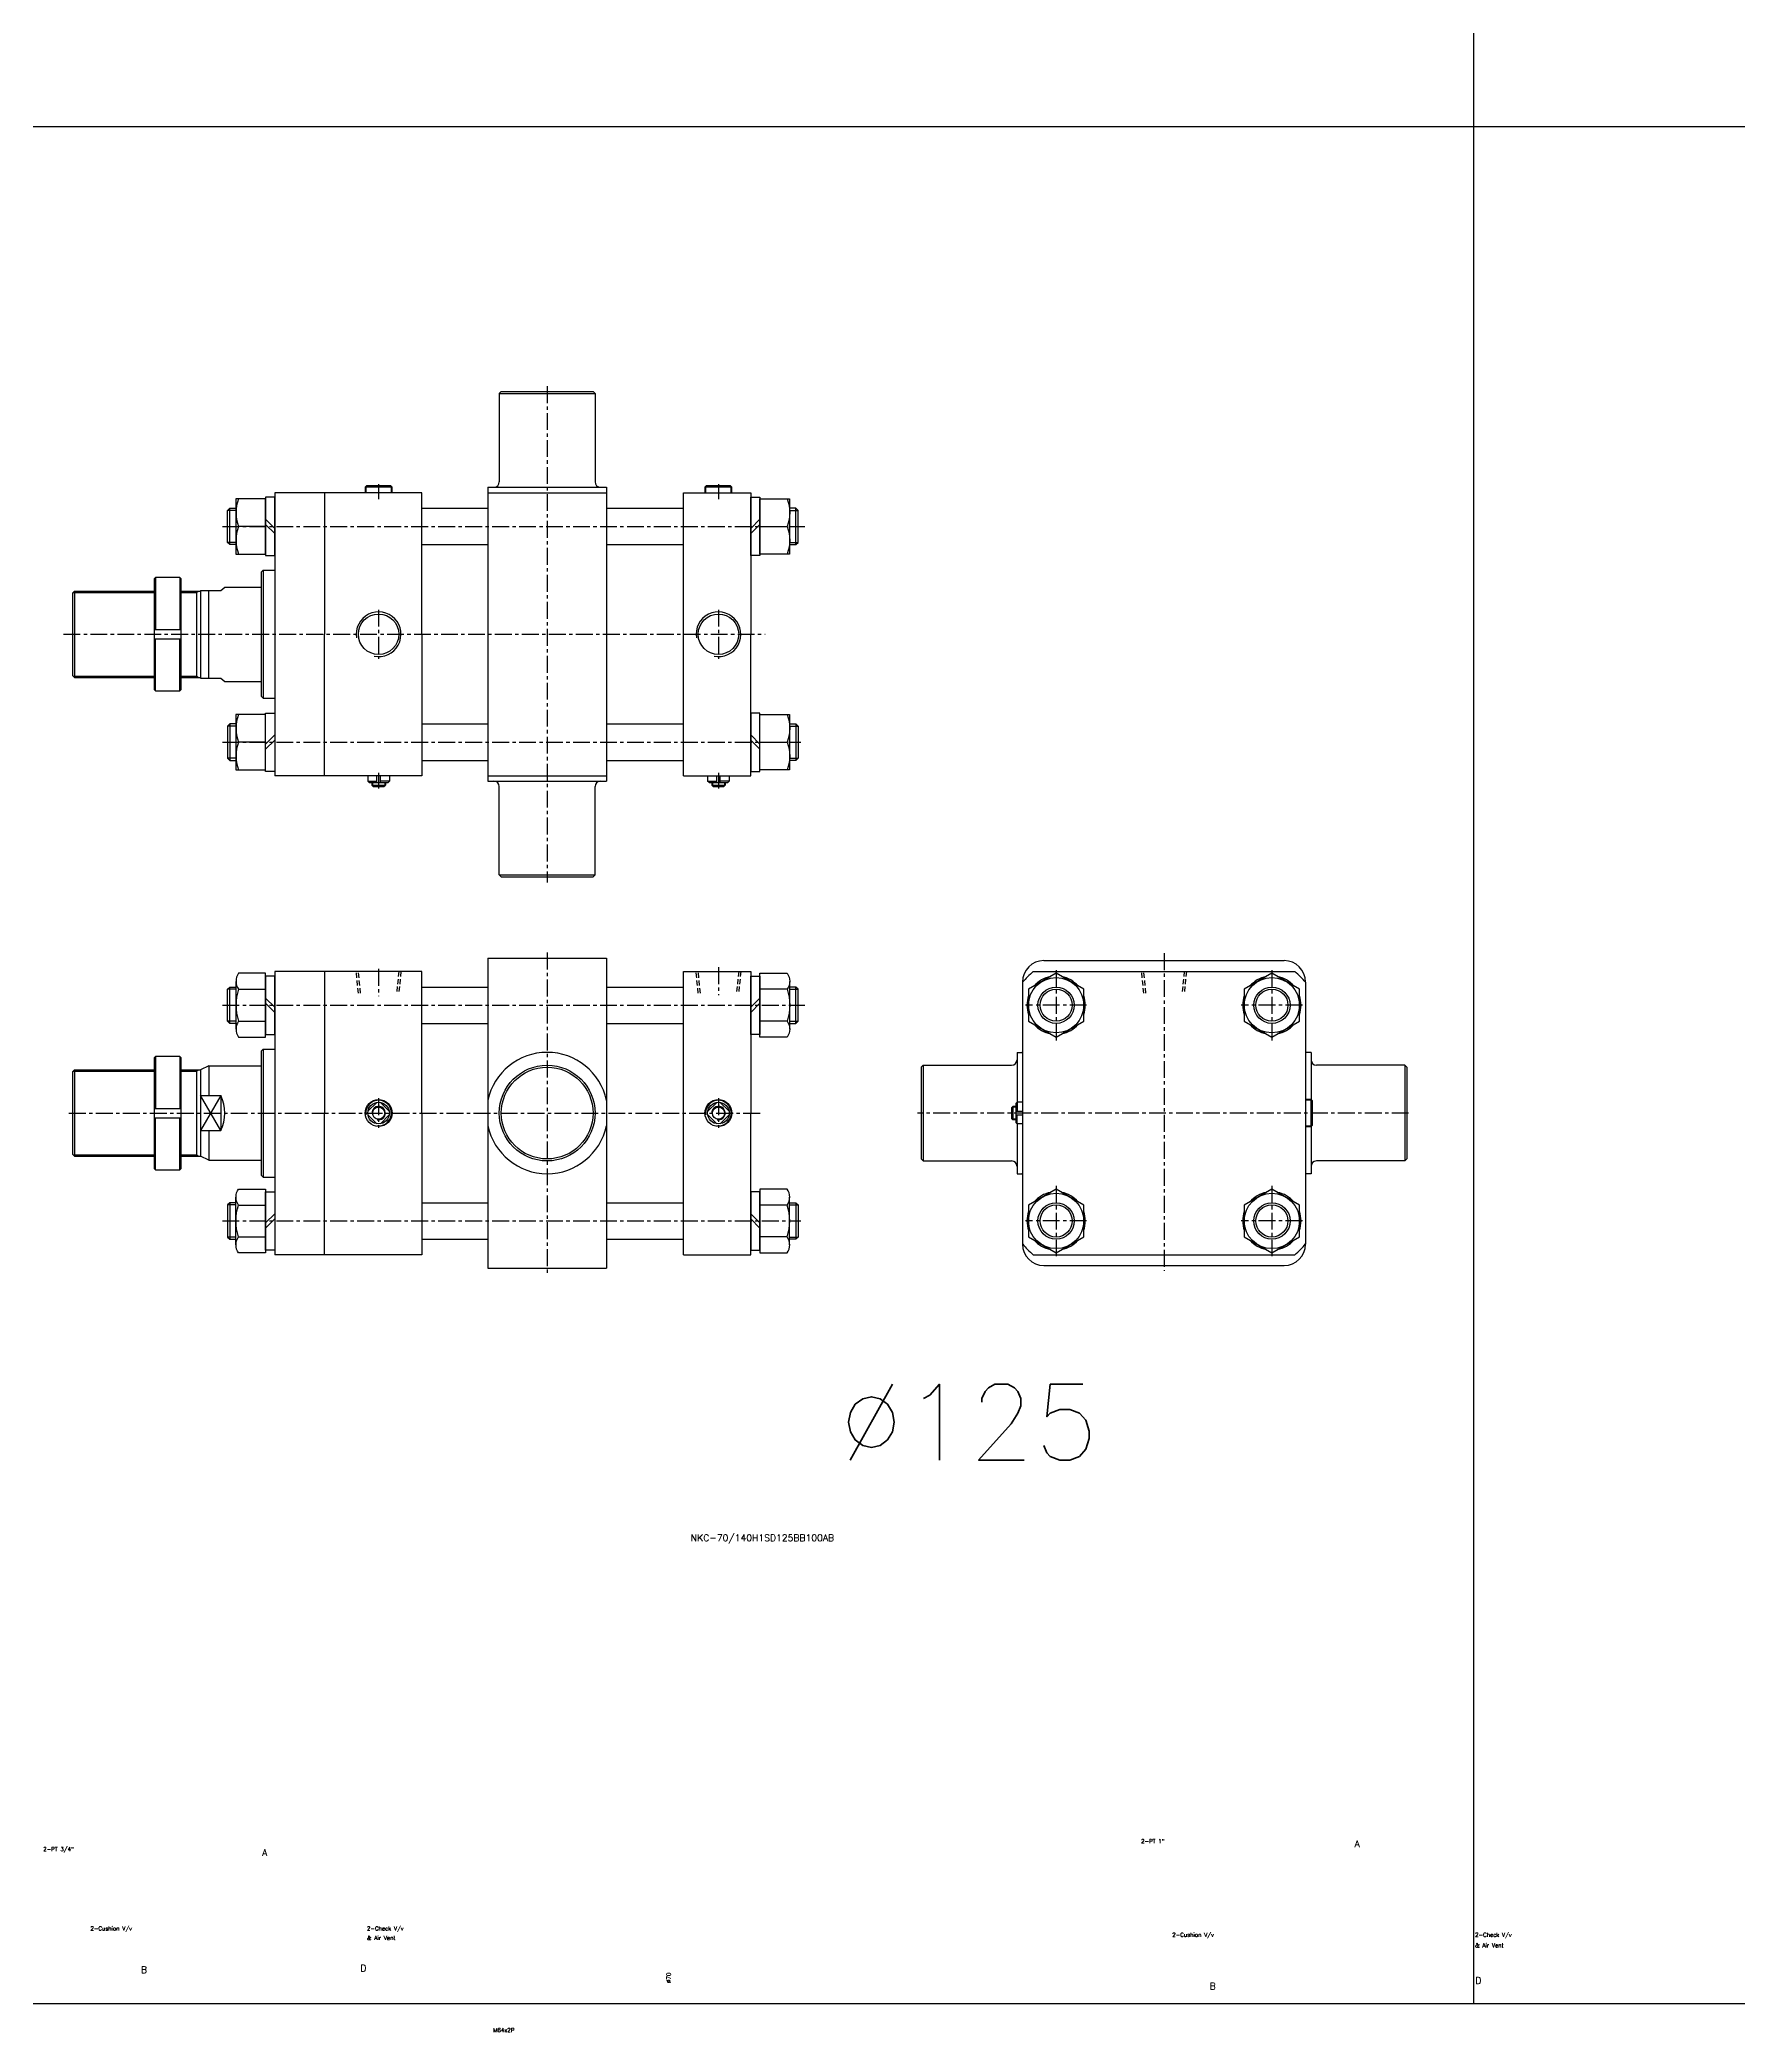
# Model space of a CAD drawing. Extents: x -819 to 29893, y -8942 to 9886.
# Drawn here: x 2587 to 3846, y -21 to 1457 of the extents above; entities that cross this region are included whole.
import ezdxf

# ---------------------------------------------------------------- set-up
doc = ezdxf.new("R2010")
doc.units = 0
doc.header["$LTSCALE"] = 10
doc.header["$MEASUREMENT"] = 0
for name, pattern in [('CENTER', [2, 1.25, -0.25, 0.25, -0.25]), ('CENTERX2', [4, 2.5, -0.5, 0.5, -0.5]), ('HIDDEN', [0.375, 0.25, -0.125])]:
    doc.linetypes.add(name, pattern=pattern)
doc.layers.get('0').update_dxf_attribs({"linetype": 'CONTINUOUS'})
doc.layers.get('DEFPOINTS').update_dxf_attribs({"linetype": 'CONTINUOUS'})
for name, color, linetype in [('CEN', 1, 'CENTERX2'), ('CENTER', 1, 'CENTER'), ('ML', 7, 'CONTINUOUS'), ('THIN', 3, 'CONTINUOUS'), ('외형선', 3, 'CONTINUOUS')]:
    doc.layers.add(name, color=color, linetype=linetype)
doc.styles.add('GHS', font='romans', dxfattribs={"bigfont": 'ghs'})

msp = doc.modelspace()

# ---------------------------------------------------------------- linework, layer by layer
for p, q in [((3649.8, 0), (3649.8, 2934)), ((8634.1, 1392), (0, 1392)), ((8634.1, 0), (0, 0))]:
    msp.add_line(p, q)
at = {"layer": 'CEN', "color": 1, "linetype": 'CENTER'}
for p, q in [((2962.7, 1199.7), (2962.7, 831.7)), ((2962.7, 779.6), (2962.7, 541.6))]:
    msp.add_line(p, q, dxfattribs=at)
at = {"layer": 'CENTER'}
for p, q in [((3340.1, 766.7), (3340.1, 714.5)), ((3500.1, 766.7), (3500.1, 714.5)), ((3362.7, 740.6), (3317.4, 740.6)), ((3522.7, 740.6), (3477.4, 740.6)), ((3340.1, 606.7), (3340.1, 554.5)), ((3500.1, 606.7), (3500.1, 554.5)), ((3362.7, 580.6), (3317.4, 580.6)), ((3522.7, 580.6), (3477.4, 580.6))]:
    msp.add_line(p, q, dxfattribs=at)
at = {"layer": 'DEFPOINTS', "color": 0, "linetype": 'ByBlock'}
for p in [(3311.1, 615.6), (3529.1, 615.6)]:
    msp.add_point(p, dxfattribs=at)
at = {"layer": 'ML'}
for p, q in [((2927.2, 1194.2), (2928.7, 1195.7)), ((2927.2, 1194.2), (2998.2, 1194.2)), ((2927.2, 1194.2), (2927.2, 1128.7)), ((2928.7, 1195.7), (2996.7, 1195.7)), ((2998.2, 1194.2), (2996.7, 1195.7)), ((2998.2, 1194.2), (2998.2, 1128.7)), ((2828.7, 1125.7), (2827.7, 1124.7)), ((2847.7, 1124.7), (2827.7, 1124.7)), ((2827.7, 1124.7), (2827.7, 1120.7)), ((2846.7, 1125.7), (2828.7, 1125.7)), ((2846.7, 1125.7), (2847.7, 1124.7)), ((2847.7, 1120.7), (2847.7, 1124.7)), ((2918.7, 1124.7), (2918.7, 906.7)), ((2918.7, 1124.7), (3006.7, 1124.7)), ((3006.7, 1124.7), (3006.7, 906.7)), ((3080.7, 1125.7), (3079.7, 1124.7)), ((3099.7, 1124.7), (3079.7, 1124.7)), ((3079.7, 1124.7), (3079.7, 1120.7)), ((3098.7, 1125.7), (3080.7, 1125.7)), ((3098.7, 1125.7), (3099.7, 1124.7)), ((3099.7, 1120.7), (3099.7, 1124.7)), ((2727.4, 1082.2), (2727.4, 1109.2)), ((2760.7, 1120.7), (2760.7, 910.7)), ((2797.7, 1120.7), (2760.7, 1120.7)), ((2760.7, 1120.7), (2760.7, 1120.7)), ((2918.7, 1120.7), (3006.7, 1120.7)), ((3147.1, 1082.2), (3147.1, 1109.2)), ((2753.9, 1095.7), (2733.8, 1095.7)), ((2753.9, 1101), (2760.7, 1094.2)), ((2753.9, 1097.2), (2760.7, 1090.4)), ((3120.5, 1101), (3113.7, 1094.2)), ((3120.5, 1097.2), (3113.7, 1090.4)), ((3120.5, 1095.7), (3140.7, 1095.7)), ((2671.3, 1056.7), (2672.3, 1057.7)), ((2671.3, 1056.7), (2671.3, 974.7)), ((2690.3, 1057.7), (2672.3, 1057.7)), ((2672.3, 1057.7), (2672.3, 1019.2)), ((2690.3, 1057.7), (2690.3, 1019.2)), ((2690.3, 1057.7), (2691.3, 1056.7)), ((2691.3, 974.7), (2691.3, 1056.7)), ((2720.7, 1048.2), (2723.7, 1050.7)), ((2750.7, 1061.7), (2752.2, 1063.2)), ((2750.7, 1061.7), (2750.7, 969.7)), ((2752.2, 1063.2), (2752.2, 968.2)), ((2610.7, 1046.2), (2612.2, 1047.7)), ((2610.7, 1046.2), (2610.7, 985.2)), ((2612.2, 1047.7), (2612.2, 983.7)), ((2702.7, 1047.7), (2702.7, 983.7)), ((2705.7, 1048.2), (2705.7, 983.2)), ((2711.7, 983.2), (2711.7, 1048.2)), ((2671.3, 1019.2), (2691.3, 1019.2)), ((2671.3, 1012.2), (2691.3, 1012.2)), ((2672.3, 973.7), (2672.3, 1012.2)), ((2690.3, 973.7), (2690.3, 1012.2)), ((2610.7, 985.2), (2612.2, 983.7)), ((2720.7, 983.2), (2723.7, 980.7)), ((2671.3, 974.7), (2672.3, 973.7)), ((2672.3, 973.7), (2690.3, 973.7)), ((2690.3, 973.7), (2691.3, 974.7)), ((2750.7, 969.7), (2752.2, 968.2)), ((2727.4, 949.2), (2727.4, 922.2)), ((3147.1, 949.2), (3147.1, 922.2)), ((2753.9, 935.7), (2733.8, 935.7)), ((2753.9, 934.2), (2760.7, 941)), ((2753.9, 930.4), (2760.7, 937.2)), ((3120.5, 934.2), (3113.7, 941)), ((3120.5, 930.4), (3113.7, 937.2)), ((3120.5, 935.7), (3140.7, 935.7)), ((2797.7, 910.7), (2760.7, 910.7)), ((2829.7, 910.7), (2829.7, 906.7)), ((2829.7, 906.7), (2836.4, 906.7)), ((2830.7, 905.7), (2829.7, 906.7)), ((2830.7, 905.7), (2844.7, 905.7)), ((2832.7, 905.7), (2832.7, 903.7)), ((2833.7, 902.7), (2832.7, 903.7)), ((2832.7, 903.7), (2842.7, 903.7)), ((2833.7, 902.7), (2841.7, 902.7)), ((2836.4, 905.7), (2836.4, 910.7)), ((2839, 905.7), (2839, 910.7)), ((2845.7, 906.7), (2839, 906.7)), ((2841.7, 902.7), (2842.7, 903.7)), ((2842.7, 905.7), (2842.7, 903.7)), ((2844.7, 905.7), (2845.7, 906.7)), ((2845.7, 910.7), (2845.7, 906.7)), ((2918.7, 910.7), (3006.7, 910.7)), ((2918.7, 906.7), (3006.7, 906.7)), ((2927.2, 837.2), (2927.2, 902.7)), ((2998.2, 837.2), (2998.2, 902.7)), ((3081.7, 910.7), (3081.7, 906.7)), ((3081.7, 906.7), (3088.4, 906.7)), ((3082.7, 905.7), (3081.7, 906.7)), ((3082.7, 905.7), (3096.7, 905.7)), ((3084.7, 905.7), (3084.7, 903.7)), ((3085.7, 902.7), (3084.7, 903.7)), ((3084.7, 903.7), (3094.7, 903.7)), ((3085.7, 902.7), (3093.7, 902.7)), ((3088.4, 905.7), (3088.4, 910.7)), ((3091, 905.7), (3091, 910.7)), ((3097.7, 906.7), (3091, 906.7)), ((3093.7, 902.7), (3094.7, 903.7)), ((3094.7, 905.7), (3094.7, 903.7)), ((3096.7, 905.7), (3097.7, 906.7)), ((3097.7, 910.7), (3097.7, 906.7)), ((2927.2, 837.2), (2998.2, 837.2)), ((2927.2, 837.2), (2928.7, 835.7)), ((2928.7, 835.7), (2996.7, 835.7)), ((2998.2, 837.2), (2996.7, 835.7)), ((2918.7, 775.6), (2918.7, 545.6)), ((2918.7, 775.6), (3006.7, 775.6)), ((3006.7, 775.6), (3006.7, 545.6)), ((3331.1, 773.7), (3509.1, 773.7)), ((2727.4, 727.1), (2727.4, 754.1)), ((2731.9, 758.3), (2731.9, 722.8)), ((2797.7, 765.6), (2760.7, 765.6)), ((2760.7, 765.6), (2760.7, 765.6)), ((2760.7, 765.6), (2760.7, 555.6)), ((3142.5, 758.3), (3142.5, 722.8)), ((3147.1, 727.1), (3147.1, 754.1)), ((3315.1, 757.7), (3315.1, 563.5)), ((3323, 765.6), (3517.1, 765.6)), ((3525.1, 757.7), (3525.1, 563.5)), ((2733.8, 752.4), (2753.9, 752.4)), ((2753.9, 745.9), (2760.7, 739.1)), ((2753.9, 742.1), (2760.7, 735.3)), ((3120.5, 745.9), (3113.7, 739.1)), ((3120.5, 742.1), (3113.7, 735.3)), ((3140.7, 752.4), (3120.5, 752.4)), ((2733.8, 728.8), (2753.9, 728.8)), ((3140.7, 728.8), (3120.5, 728.8)), ((2671.3, 701.6), (2672.3, 702.6)), ((2671.3, 701.6), (2671.3, 619.6)), ((2690.3, 702.6), (2672.3, 702.6)), ((2672.3, 702.6), (2672.3, 664.1)), ((2690.3, 702.6), (2691.3, 701.6)), ((2690.3, 702.6), (2690.3, 664.1)), ((2691.3, 619.6), (2691.3, 701.6)), ((2711.7, 695.6), (2705.7, 692.6)), ((2711.7, 695.6), (2711.7, 673.6)), ((2750.7, 706.6), (2752.2, 708.1)), ((2750.7, 706.6), (2750.7, 614.6)), ((2752.2, 708.1), (2752.2, 613.1)), ((3241.6, 696.1), (3240.1, 694.6)), ((3240.1, 694.6), (3240.1, 626.6)), ((3241.6, 696.1), (3241.6, 625.1)), ((3241.6, 696.1), (3307.1, 696.1)), ((3311.1, 705.6), (3314.6, 705.6)), ((3311.1, 705.6), (3311.1, 668.6)), ((3529.1, 705.6), (3525.6, 705.6)), ((3529.1, 705.6), (3529.1, 615.6)), ((3598.6, 696.1), (3533.1, 696.1)), ((3598.6, 696.1), (3598.6, 625.1)), ((3598.6, 696.1), (3600.1, 694.6)), ((3600.1, 694.6), (3600.1, 626.6)), ((2610.7, 691.1), (2612.2, 692.6)), ((2610.7, 691.1), (2610.7, 630.1)), ((2612.2, 692.6), (2612.2, 628.6)), ((2702.7, 692.6), (2702.7, 628.6)), ((2705.7, 692.6), (2705.7, 628.6)), ((2705.7, 673.6), (2720.7, 673.6)), ((2720.7, 673.6), (2720.7, 647.6)), ((2836.4, 668.5), (2829.8, 661.9)), ((2839, 668.5), (2845.6, 661.9)), ((3088.4, 668.5), (3081.8, 661.9)), ((3091, 668.5), (3097.6, 661.9)), ((3307.1, 664.6), (3308.1, 665.6)), ((3308.1, 665.6), (3308.1, 655.6)), ((3310.1, 665.6), (3308.1, 665.6)), ((3310.1, 667.6), (3311.1, 668.6)), ((3310.1, 667.6), (3310.1, 653.6)), ((3315.1, 668.6), (3311.1, 668.6)), ((3311.1, 668.6), (3311.1, 661.9)), ((3529.1, 670.6), (3525.1, 670.6)), ((3529.1, 650.6), (3529.1, 670.6)), ((3530.1, 669.6), (3529.1, 670.6)), ((3530.1, 651.6), (3530.1, 669.6)), ((2671.3, 664.1), (2691.3, 664.1)), ((2671.3, 657.1), (2691.3, 657.1)), ((2672.3, 618.6), (2672.3, 657.1)), ((2690.3, 618.6), (2690.3, 657.1)), ((2829.8, 659.3), (2836.4, 652.7)), ((2845.6, 659.3), (2839, 652.7)), ((3081.8, 659.3), (3088.4, 652.7)), ((3097.6, 659.3), (3091, 652.7)), ((3307.1, 664.6), (3307.1, 656.6)), ((3307.1, 656.6), (3308.1, 655.6)), ((3310.1, 655.6), (3308.1, 655.6)), ((3310.1, 661.9), (3315.1, 661.9)), ((3310.1, 659.3), (3315.1, 659.3)), ((3310.1, 653.6), (3311.1, 652.6)), ((3311.1, 652.6), (3311.1, 659.3)), ((3315.1, 652.6), (3311.1, 652.6)), ((3311.1, 652.6), (3311.1, 615.6)), ((3525.1, 650.6), (3529.1, 650.6)), ((3530.1, 651.6), (3529.1, 650.6)), ((2705.7, 647.6), (2720.7, 647.6)), ((2711.7, 647.6), (2711.7, 625.6)), ((2610.7, 630.1), (2612.2, 628.6)), ((2711.7, 625.6), (2705.7, 628.6)), ((3241.6, 625.1), (3240.1, 626.6)), ((3241.6, 625.1), (3307.1, 625.1)), ((3598.6, 625.1), (3533.1, 625.1)), ((3598.6, 625.1), (3600.1, 626.6)), ((2671.3, 619.6), (2672.3, 618.6)), ((2672.3, 618.6), (2690.3, 618.6)), ((2690.3, 618.6), (2691.3, 619.6)), ((2750.7, 614.6), (2752.2, 613.1)), ((3311.1, 615.6), (3314.6, 615.6)), ((3529.1, 615.6), (3525.6, 615.6)), ((2727.4, 594.1), (2727.4, 567.1)), ((2731.9, 562.8), (2731.9, 598.3)), ((2733.8, 592.4), (2753.9, 592.4)), ((3140.7, 592.4), (3120.5, 592.4)), ((3142.5, 562.8), (3142.5, 598.3)), ((3147.1, 594.1), (3147.1, 567.1)), ((2753.9, 579.1), (2760.7, 585.9)), ((2753.9, 575.3), (2760.7, 582.1)), ((3120.5, 579.1), (3113.7, 585.9)), ((3120.5, 575.3), (3113.7, 582.1)), ((2733.8, 568.8), (2753.9, 568.8)), ((3140.7, 568.8), (3120.5, 568.8)), ((2797.7, 555.6), (2760.7, 555.6)), ((3323, 555.6), (3517.1, 555.6)), ((3331.1, 547.5), (3509.1, 547.5)), ((2918.7, 545.6), (3006.7, 545.6))]:
    msp.add_line(p, q, dxfattribs=at)
at = {"layer": 'ML', "color": 2}
for p, q in [((2828.2, 1125.2), (2828.2, 1120.7)), ((2847.2, 1120.7), (2847.2, 1125.2)), ((3080.2, 1125.2), (3080.2, 1120.7)), ((3099.2, 1120.7), (3099.2, 1125.2)), ((2702.7, 1046.7), (2704.5, 1047.7)), ((2702.7, 984.7), (2704.5, 983.7)), ((2833.2, 905.7), (2833.2, 903.2)), ((2842.2, 905.7), (2842.2, 903.2)), ((3085.2, 905.7), (3085.2, 903.2)), ((3094.2, 905.7), (3094.2, 903.2)), ((2702.7, 691.6), (2704.5, 692.6)), ((2720.7, 673.6), (2705.7, 647.6)), ((2720.7, 647.6), (2705.7, 673.6)), ((3310.1, 665.1), (3307.6, 665.1)), ((3529.6, 670.1), (3525.1, 670.1)), ((3310.1, 656.1), (3307.6, 656.1)), ((3525.1, 651.1), (3529.6, 651.1)), ((2702.7, 629.6), (2704.5, 628.6))]:
    msp.add_line(p, q, dxfattribs=at)
at = {"layer": 'ML', "color": 1, "linetype": 'CENTER'}
for p, q in [((2837.7, 1033.9), (2837.7, 997.4)), ((3089.7, 1033.9), (3089.7, 997.4)), ((2837.7, 912.9), (2837.7, 901.4)), ((3089.7, 912.9), (3089.7, 901.4)), ((3420.1, 779.2), (3420.1, 543.5)), ((2837.7, 671.6), (2837.7, 649.6)), ((3089.7, 671.6), (3089.7, 649.6)), ((3601.5, 660.6), (3237.3, 660.6))]:
    msp.add_line(p, q, dxfattribs=at)
at = {"layer": 'ML', "color": 6, "linetype": 'HIDDEN', "ltscale": 1.5}
for p, q in [((2822.7, 749.6), (2821.1, 765.6)), ((2824.3, 749.6), (2822.7, 765.6)), ((2852.7, 765.6), (2851.1, 749.6)), ((2854.3, 765.6), (2852.7, 749.6)), ((3074.7, 749.6), (3073.1, 765.6)), ((3076.3, 749.6), (3074.7, 765.6)), ((3104.7, 765.6), (3103.1, 749.6)), ((3106.3, 765.6), (3104.7, 749.6)), ((3405.1, 749.6), (3403.5, 765.6)), ((3406.7, 749.6), (3405.1, 765.6)), ((3435.1, 765.6), (3433.5, 749.6)), ((3436.7, 765.6), (3435.1, 749.6))]:
    msp.add_line(p, q, dxfattribs=at)
at = {"layer": 'ML'}
for points in [[(2731.9, 1082.2), (2727.4, 1082.2), (2725.7, 1083.8), (2725.7, 1107.6), (2727.4, 1109.2), (2731.9, 1109.2)], [(2760.7, 1074), (2760.7, 1117.3), (2753.9, 1117.3), (2753.9, 1074), (2760.7, 1074)], [(3113.7, 1074), (3113.7, 1117.3), (3120.5, 1117.3), (3120.5, 1074), (3113.7, 1074)], [(3142.5, 1082.2), (3147.1, 1082.2), (3148.7, 1083.8), (3148.7, 1107.6), (3147.1, 1109.2), (3142.5, 1109.2)], [(2731.9, 949.2), (2727.4, 949.2), (2725.7, 947.6), (2725.7, 923.8), (2727.4, 922.2), (2731.9, 922.2)], [(2760.7, 957.3), (2760.7, 914), (2753.9, 914), (2753.9, 957.3), (2760.7, 957.3)], [(3113.7, 957.3), (3113.7, 914), (3120.5, 914), (3120.5, 957.3), (3113.7, 957.3)], [(3142.5, 949.2), (3147.1, 949.2), (3148.7, 947.6), (3148.7, 923.8), (3147.1, 922.2), (3142.5, 922.2)], [(2731.9, 727.1), (2727.4, 727.1), (2725.7, 728.7), (2725.7, 752.5), (2727.4, 754.1), (2731.9, 754.1)], [(2760.7, 718.9), (2760.7, 762.2), (2753.9, 762.2), (2753.9, 718.9), (2760.7, 718.9)], [(3113.7, 718.9), (3113.7, 762.2), (3120.5, 762.2), (3120.5, 718.9), (3113.7, 718.9)], [(3142.5, 727.1), (3147.1, 727.1), (3148.7, 728.7), (3148.7, 752.5), (3147.1, 754.1), (3142.5, 754.1)], [(3319.6, 752.4), (3319.6, 728.8), (3340.1, 716.9), (3360.6, 728.8), (3360.6, 752.4), (3340.1, 764.3), (3319.6, 752.4)], [(3479.6, 752.4), (3479.6, 728.8), (3500.1, 716.9), (3520.6, 728.8), (3520.6, 752.4), (3500.1, 764.3), (3479.6, 752.4)], [(2731.9, 594.1), (2727.4, 594.1), (2725.7, 592.5), (2725.7, 568.7), (2727.4, 567.1), (2731.9, 567.1)], [(2760.7, 602.2), (2760.7, 558.9), (2753.9, 558.9), (2753.9, 602.2), (2760.7, 602.2)], [(3113.7, 602.2), (3113.7, 558.9), (3120.5, 558.9), (3120.5, 602.2), (3113.7, 602.2)], [(3142.5, 594.1), (3147.1, 594.1), (3148.7, 592.5), (3148.7, 568.7), (3147.1, 567.1), (3142.5, 567.1)], [(3319.6, 592.4), (3319.6, 568.8), (3340.1, 556.9), (3360.6, 568.8), (3360.6, 592.4), (3340.1, 604.3), (3319.6, 592.4)], [(3479.6, 592.4), (3479.6, 568.8), (3500.1, 556.9), (3520.6, 568.8), (3520.6, 592.4), (3500.1, 604.3), (3479.6, 592.4)]]:
    msp.add_lwpolyline(points, dxfattribs=at)
for points in [[(2753.9, 1116.2), (2731.9, 1116.2), (2731.9, 1075.2), (2753.9, 1075.2)], [(3120.5, 1116.2), (3142.5, 1116.2), (3142.5, 1075.2), (3120.5, 1075.2)], [(2753.9, 956.2), (2731.9, 956.2), (2731.9, 915.2), (2753.9, 915.2)], [(3120.5, 956.2), (3142.5, 956.2), (3142.5, 915.2), (3120.5, 915.2)]]:
    msp.add_lwpolyline(points, close=True, dxfattribs=at)
for points in [[(2733.8, 1116.2, 0.178633), (2733.8, 1095.7, 0.178633), (2733.8, 1075.2)], [(3140.7, 1116.2, -0.178633), (3140.7, 1095.7, -0.178633), (3140.7, 1075.2)], [(2733.8, 956.2, 0.178633), (2733.8, 935.7, 0.178633), (2733.8, 915.2)], [(3140.7, 956.2, -0.178633), (3140.7, 935.7, -0.178633), (3140.7, 915.2)], [(2753.9, 764.3), (2733.8, 764.3, 0.309401), (2733.8, 752.4, 0.154701), (2733.8, 728.8, 0.309401), (2733.8, 716.9), (2753.9, 716.9), (2753.9, 764.3)], [(3120.5, 764.3), (3140.7, 764.3, -0.309401), (3140.7, 752.4, -0.154701), (3140.7, 728.8, -0.309401), (3140.7, 716.9), (3120.5, 716.9), (3120.5, 764.3)], [(2753.9, 556.9), (2733.8, 556.9, -0.309401), (2733.8, 568.8, -0.154701), (2733.8, 592.4, -0.309401), (2733.8, 604.3), (2753.9, 604.3), (2753.9, 556.9)], [(3120.5, 556.9), (3140.7, 556.9, 0.309401), (3140.7, 568.8, 0.154701), (3140.7, 592.4, 0.309401), (3140.7, 604.3), (3120.5, 604.3), (3120.5, 556.9)]]:
    msp.add_lwpolyline(points, format="xyb", dxfattribs=at)
for centre, radius in [((2837.7, 1015.7), 15), ((3089.7, 1015.7), 15), ((3340.1, 740.6), 20.5), ((3340.1, 740.6), 13.5), ((3500.1, 740.6), 20.5), ((3500.1, 740.6), 13.5), ((2962.7, 660.6), 35.5), ((2962.7, 660.6), 34), ((2837.7, 660.6), 10), ((2837.7, 660.6), 8), ((2837.7, 660.6), 4.5), ((3089.7, 660.6), 10), ((3089.7, 660.6), 8), ((3089.7, 660.6), 4.5), ((3340.1, 580.6), 20.5), ((3340.1, 580.6), 13.5), ((3500.1, 580.6), 20.5), ((3500.1, 580.6), 13.5)]:
    msp.add_circle(centre, radius, dxfattribs=at)
at = {"layer": 'ML', "color": 2}
for centre in [(3340.1, 740.6), (3500.1, 740.6), (3340.1, 580.6), (3500.1, 580.6)]:
    msp.add_circle(centre, 11.9, dxfattribs=at)
at = {"layer": 'ML'}
for centre, radius, start, end in [((2923.2, 1128.7), 4, 270, 0), ((3002.2, 1128.7), 4, 180, 270), ((2923.2, 902.7), 4, 0, 90), ((3002.2, 902.7), 4, 90, 180), ((3331.1, 757.7), 16, 90, 180), ((3509.1, 757.7), 16, 0, 90), ((3420.1, 660.6), 143, 132.7548, 137.2452), ((3340.1, 740.6), 21.6, 101.2415, 138.7585), ((3340.1, 740.6), 21.6, 41.2415, 78.7585), ((3500.1, 740.6), 21.6, 101.2415, 138.7585), ((3500.1, 740.6), 21.6, 41.2415, 78.7585), ((3420.1, 660.6), 143, 42.7548, 47.2452), ((3340.1, 740.6), 21.6, 161.2415, 198.7585), ((3340.1, 740.6), 21.6, 341.2415, 18.7585), ((3500.1, 740.6), 21.6, 161.2415, 198.7585), ((3500.1, 740.6), 21.6, 341.2415, 18.7585), ((3340.1, 740.6), 21.6, 221.2415, 258.7585), ((3340.1, 740.6), 21.6, 281.2415, 318.7585), ((3500.1, 740.6), 21.6, 221.2415, 258.7585), ((3500.1, 740.6), 21.6, 281.2415, 318.7585), ((2962.7, 660.6), 45, 12.1015, 167.8985), ((3307.1, 700.1), 4, 270, 0), ((3314.6, 706.1), 0.5, 270, 0), ((3525.6, 706.1), 0.5, 180, 270), ((3533.1, 700.1), 4, 180, 270), ((2694.1, 660.6), 29.6, 333.9922, 26.0078), ((2962.7, 660.6), 45, 192.1015, 347.8985), ((3307.1, 621.1), 4, 0, 90), ((3533.1, 621.1), 4, 90, 180), ((3314.6, 615.1), 0.5, 0, 90), ((3525.6, 615.1), 0.5, 90, 180), ((3340.1, 580.6), 21.6, 101.2415, 138.7585), ((3340.1, 580.6), 21.6, 41.2415, 78.7585), ((3500.1, 580.6), 21.6, 101.2415, 138.7585), ((3500.1, 580.6), 21.6, 41.2415, 78.7585), ((3340.1, 580.6), 21.6, 161.2415, 198.7585), ((3340.1, 580.6), 21.6, 341.2415, 18.7585), ((3500.1, 580.6), 21.6, 161.2415, 198.7585), ((3500.1, 580.6), 21.6, 341.2415, 18.7585), ((3420.1, 660.6), 143, 222.7548, 227.2452), ((3331.1, 563.5), 16, 180, 270), ((3340.1, 580.6), 21.6, 221.2415, 258.7585), ((3340.1, 580.6), 21.6, 281.2415, 318.7585), ((3500.1, 580.6), 21.6, 221.2415, 258.7585), ((3500.1, 580.6), 21.6, 281.2415, 318.7585), ((3509.1, 563.5), 16, 270, 0), ((3420.1, 660.6), 143, 312.7548, 317.2452)]:
    msp.add_arc(centre, radius, start, end, dxfattribs=at)
at = {"layer": 'ML', "color": 2}
for centre, radius, start, end in [((2837.7, 1015.7), 16.6, 258.5736, 189.2846), ((3089.7, 1015.7), 16.6, 258.5736, 189.2846), ((2837.7, 660.6), 9.5, 261.4114, 188.1478), ((2837.7, 660.6), 5, 257.904, 186.2569), ((3089.7, 660.6), 9.5, 261.4114, 188.1478), ((3089.7, 660.6), 5, 257.904, 186.2569)]:
    msp.add_arc(centre, radius, start, end, dxfattribs=at)
at = {"layer": 'THIN', "color": 2}
for p, q in [((2731.9, 1107.6), (2725.7, 1107.6)), ((3142.5, 1107.6), (3148.7, 1107.6)), ((2731.9, 1083.8), (2725.7, 1083.8)), ((3142.5, 1083.8), (3148.7, 1083.8)), ((2731.9, 947.6), (2725.7, 947.6)), ((3142.5, 947.6), (3148.7, 947.6)), ((2731.9, 923.8), (2725.7, 923.8)), ((3142.5, 923.8), (3148.7, 923.8)), ((2731.9, 752.5), (2725.7, 752.5)), ((3142.5, 752.5), (3148.7, 752.5)), ((2731.9, 728.7), (2725.7, 728.7)), ((3142.5, 728.7), (3148.7, 728.7)), ((2731.9, 592.5), (2725.7, 592.5)), ((3142.5, 592.5), (3148.7, 592.5)), ((2731.9, 568.7), (2725.7, 568.7)), ((3142.5, 568.7), (3148.7, 568.7))]:
    msp.add_line(p, q, dxfattribs=at)
at = {"layer": '외형선', "color": 1, "linetype": 'CENTER'}
for p, q in [((2837.7, 1127.1), (2837.7, 1115.9)), ((3089.7, 1127.1), (3089.7, 1115.9)), ((2721.9, 1095.7), (3153.8, 1095.7)), ((2604, 1015.7), (3124.3, 1015.7)), ((2721.9, 935.7), (3150.8, 935.7)), ((3089.7, 768.7), (3089.7, 748.1)), ((2837.7, 767.5), (2837.7, 747.2)), ((2721.9, 740.6), (3153.8, 740.6)), ((2608.1, 660.6), (3121.2, 660.6)), ((2721.9, 580.6), (3150.8, 580.6))]:
    msp.add_line(p, q, dxfattribs=at)
at = {"layer": '외형선', "color": 7}
for p, q in [((2869.7, 1120.7), (2797.7, 1120.7)), ((2797.7, 1120.7), (2797.7, 1015.7)), ((2869.7, 1015.7), (2869.7, 1120.7)), ((3063.7, 1015.7), (3063.7, 1120.7)), ((3063.7, 1120.7), (3113.7, 1120.7)), ((3113.7, 1120.7), (3113.7, 1015.7)), ((2797.7, 910.7), (2797.7, 1015.7)), ((2869.7, 1015.7), (2869.7, 910.7)), ((3063.7, 910.7), (3063.7, 1015.7)), ((3113.7, 910.7), (3113.7, 1015.7)), ((2869.7, 910.7), (2797.7, 910.7)), ((3063.7, 910.7), (3113.7, 910.7)), ((2869.7, 765.6), (2797.7, 765.6)), ((2797.7, 765.6), (2797.7, 660.6)), ((2869.7, 660.6), (2869.7, 765.6)), ((3063.7, 765.6), (3113.7, 765.6)), ((3063.7, 660.6), (3063.7, 765.6)), ((3113.7, 765.6), (3113.7, 660.6)), ((2797.7, 555.6), (2797.7, 660.6)), ((2869.7, 660.6), (2869.7, 555.6)), ((3063.7, 555.6), (3063.7, 660.6)), ((3113.7, 555.6), (3113.7, 660.6)), ((2869.7, 555.6), (2797.7, 555.6)), ((3063.7, 555.6), (3113.7, 555.6))]:
    msp.add_line(p, q, dxfattribs=at)
at = {"layer": '외형선', "color": 7, "linetype": 'Continuous'}
for p, q in [((2869.7, 1109.2), (2918.7, 1109.2)), ((3006.7, 1109.2), (3063.7, 1109.2)), ((2869.7, 1082.2), (2918.7, 1082.2)), ((3006.7, 1082.2), (3063.7, 1082.2)), ((2723.7, 1050.7), (2750.7, 1050.7)), ((2752.2, 1063.2), (2760.7, 1063.2)), ((2612.2, 1047.7), (2671.3, 1047.7)), ((2691.3, 1047.7), (2705.7, 1047.7)), ((2705.7, 1048.2), (2720.7, 1048.2)), ((2612.2, 983.7), (2671.3, 983.7)), ((2691.3, 983.7), (2705.7, 983.7)), ((2705.7, 983.2), (2720.7, 983.2)), ((2723.7, 980.7), (2750.7, 980.7)), ((2752.2, 968.2), (2760.7, 968.2)), ((2869.7, 949.2), (2918.7, 949.2)), ((3006.7, 949.2), (3063.7, 949.2)), ((2869.7, 922.2), (2918.7, 922.2)), ((3006.7, 922.2), (3063.7, 922.2)), ((2869.7, 754.1), (2918.7, 754.1)), ((3006.7, 754.1), (3063.7, 754.1)), ((2869.7, 727.1), (2918.7, 727.1)), ((3006.7, 727.1), (3063.7, 727.1)), ((2711.7, 695.6), (2750.7, 695.6)), ((2752.2, 708.1), (2760.7, 708.1)), ((2612.2, 692.6), (2671.3, 692.6)), ((2691.3, 692.6), (2705.7, 692.6)), ((2612.2, 628.6), (2671.3, 628.6)), ((2691.3, 628.6), (2705.7, 628.6)), ((2711.7, 625.6), (2750.7, 625.6)), ((2752.2, 613.1), (2760.7, 613.1)), ((2869.7, 594.1), (2918.7, 594.1)), ((3006.7, 594.1), (3063.7, 594.1)), ((2869.7, 567.1), (2918.7, 567.1)), ((3006.7, 567.1), (3063.7, 567.1))]:
    msp.add_line(p, q, dxfattribs=at)
at = {"layer": '외형선', "color": 2, "linetype": 'Continuous'}
for p, q in [((2611.2, 1046.7), (2671.3, 1046.7)), ((2691.3, 1046.7), (2702.7, 1046.7)), ((2611.2, 984.7), (2671.3, 984.7)), ((2691.3, 984.7), (2702.7, 984.7)), ((2611.2, 691.6), (2671.3, 691.6)), ((2691.3, 691.6), (2702.7, 691.6)), ((2611.2, 629.6), (2671.3, 629.6)), ((2691.3, 629.6), (2702.7, 629.6))]:
    msp.add_line(p, q, dxfattribs=at)

# ---------------------------------------------------------------- texts
at = {"layer": 'ML', "color": 7, "style": 'GHS'}
msp.add_text('%%C125', height=56.25, dxfattribs=at).set_placement((3179, 403.3))
at = {"layer": 'ML', "color": 4, "style": 'GHS'}
msp.add_text('NKC-70/140H1SD125BB100AB', height=5, dxfattribs=at).set_placement((3069.2, 343.1))
at = {"layer": 'ML', "style": 'GHS'}
for s, p in [('A', (3561.4, 116.2)), ('A', (2751.3, 109.7)), ('B', (2661.4, 22.8)), ('D', (2824.2, 24)), ('B', (3454, 10.7)), ('D', (3651, 14.8))]:
    msp.add_text(s, height=5, dxfattribs=at).set_placement(p)
at = {"layer": 'ML', "color": 2, "char_height": 3, "style": 'GHS'}
for s, insert, attachment_point in [('2-PT 1"', (3403.1, 119.1), 7), ('2-PT 3/4"', (2589, 112.3), 7), ('2-Cushion V/v', (2624, 53.4), 7), ('2-Check V/v', (2829.1, 53.4), 7), ('& Air Vent', (2829.1, 47.4), 7), ('2-Cushion V/v', (3426.2, 48.7), 7), ('2-Check V/v', (3650.8, 48.7), 7), ('& Air Vent', (3650.8, 41.9), 7), ('M64x2P', (2938.4, -21), 9)]:
    msp.add_mtext(s, dxfattribs=dict(at, insert=insert, attachment_point=attachment_point))
at = {"layer": 'ML', "color": 2, "insert": (3052.8, 19.3), "char_height": 3, "attachment_point": 5, "rotation": 90, "style": 'GHS'}
msp.add_mtext('\\A1;%%c70', dxfattribs=at)

doc.saveas('drawing.dxf')
